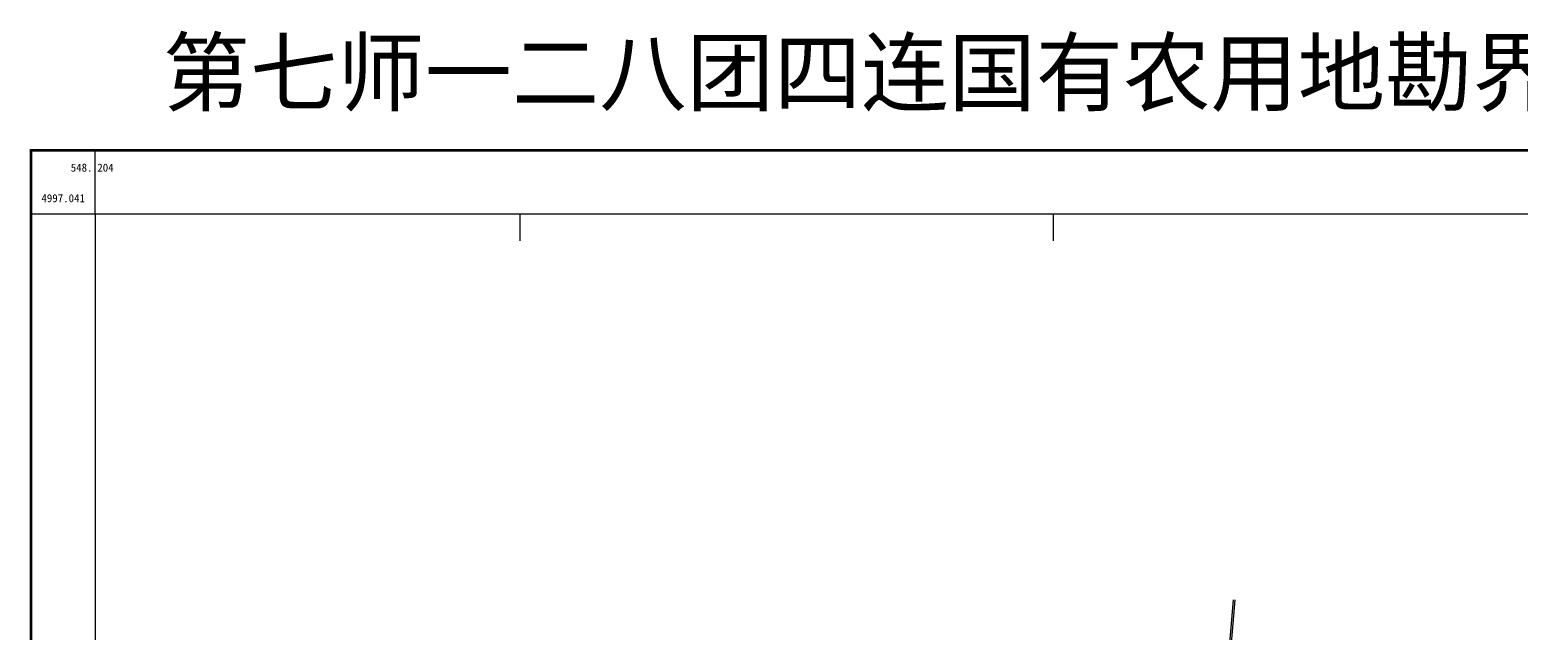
# Model space of a CAD drawing. Extents: x 548008 to 28551814, y 4990738 to 4997387.
# Drawn here: x 548082 to 550877, y 4996255 to 4997387 of the extents above; entities that cross this region are included whole.
import ezdxf
from ezdxf.enums import TextEntityAlignment as Align

# ---------------------------------------------------------------- set-up
doc = ezdxf.new("R2010")
doc.units = 0
doc.header["$LTSCALE"] = 10
doc.layers.add('TK', color=7, linetype='CONTINUOUS')
doc.layers.add('测地框', color=1, linetype='CONTINUOUS')
doc.styles.add('宋体', font='')
doc.styles.get('宋体').set_extended_font_data('SimSun')

msp = doc.modelspace()

# ---------------------------------------------------------------- linework, layer by layer
at = {"layer": 'TK', "linetype": 'Continuous'}
for p, q in [((548204, 4997041), (548204, 4997161)), ((548204, 4997041), (548084, 4997041)), ((549000, 4997041), (549000, 4996991)), ((550000, 4997041), (550000, 4996991))]:
    msp.add_line(p, q, dxfattribs=at)
at = {"layer": 'TK', "linetype": 'Continuous', "const_width": 5, "flags": 128}
msp.add_lwpolyline([(548084, 4990921), (553324, 4990921), (553324, 4997161), (548084, 4997161)], close=True, dxfattribs=at)
at = {"layer": 'TK', "linetype": 'Continuous', "flags": 128}
msp.add_lwpolyline([(548204, 4990980.9), (553204, 4990980.9), (553204, 4997041), (548204, 4997041)], close=True, dxfattribs=at)
at = {"layer": '测地框', "color": 0, "linetype": 'Continuous', "flags": 128}
for points, elevation in [([(550162.2, 4994233.1), (550338.1, 4996317.7)], 281.9), ([(550165.1, 4994232.9), (550341, 4996317.7)], 281.8)]:
    msp.add_lwpolyline(points, dxfattribs=dict(at, elevation=elevation))

# ---------------------------------------------------------------- texts
at = {"layer": 'TK', "color": 0, "linetype": 'Continuous', "style": '宋体'}
msp.add_text('第七师一二八团四连国有农用地勘界确权地块分布公示图（三榜）', height=120, dxfattribs=at).set_placement((550704, 4997211), align=Align.BOTTOM_CENTER)
msp.add_text('548.', height=15, dxfattribs=at).set_placement((548199, 4997128.5), align=Align.MIDDLE_RIGHT)
msp.add_text('204', height=15, dxfattribs=at).set_placement((548208, 4997128.5), align=Align.MIDDLE_LEFT)
msp.add_text('4997.041', height=15, dxfattribs=at).set_placement((548144, 4997071), align=Align.MIDDLE)

doc.saveas('drawing.dxf')
